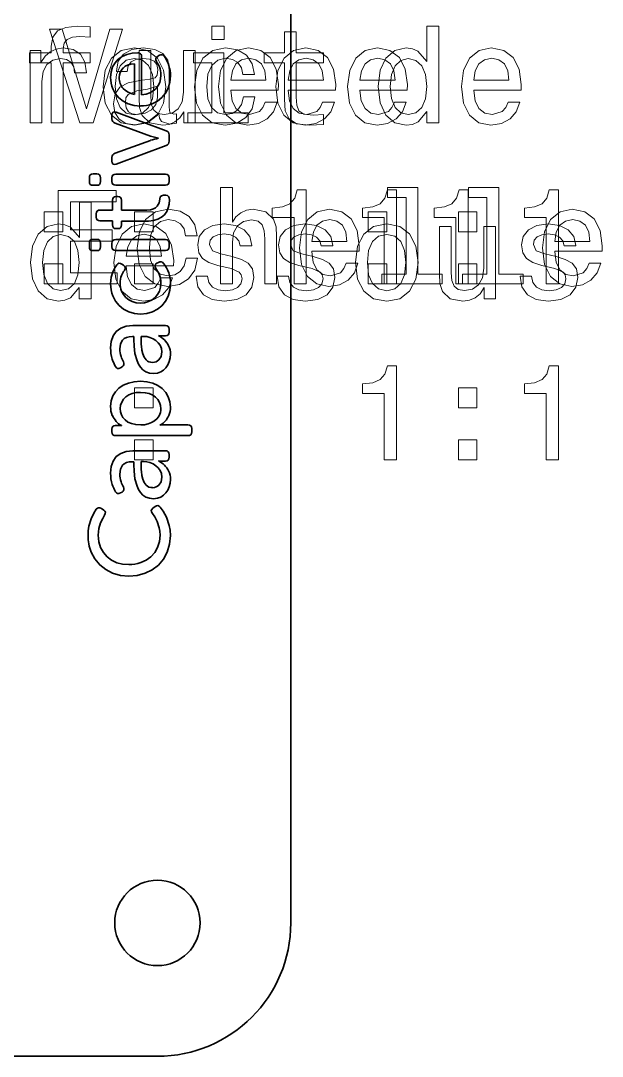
# Model space of a CAD drawing. Extents: x 321 to 857, y 218 to 648.
# Drawn here: x 448.67 to 470.47, y 289.08 to 327.9 of the extents above; entities that cross this region are included whole.
import ezdxf

# ---------------------------------------------------------------- set-up
doc = ezdxf.new("R2010")
doc.units = 0

msp = doc.modelspace()

# ---------------------------------------------------------------- linework, layer by layer
at = {"color": 7, "lineweight": 35}
for p, q in [((458.792, 294.079), (458.792, 359.839)), ((397.412, 289.079), (453.792, 289.079))]:
    msp.add_line(p, q, dxfattribs=at)
at = {"color": 7, "lineweight": 35, "ltscale": 0.035777}
msp.add_line((453.201, 326.556), (453.201, 325.125), dxfattribs=at)
at = {"color": 7, "lineweight": 35, "ltscale": 0.001846}
msp.add_line((453.802, 326.569), (453.866, 326.607), dxfattribs=at)
at = {"color": 7, "lineweight": 35, "ltscale": 0.02868}
msp.add_line((452.93, 325.142), (452.93, 326.29), dxfattribs=at)
at = {"color": 7, "lineweight": 35, "ltscale": 0.003591}
msp.add_line((452.087, 324.219), (452.087, 324.363), dxfattribs=at)
at = {"color": 7, "lineweight": 35, "ltscale": 0.049899}
msp.add_line((452.248, 324.473), (454.12, 323.779), dxfattribs=at)
at = {"color": 7, "lineweight": 35, "ltscale": 0.035456}
for p, q in [((453.535, 323.58), (452.202, 324.063)), ((452.202, 322.936), (453.535, 323.419))]:
    msp.add_line(p, q, dxfattribs=at)
at = {"color": 7, "lineweight": 35, "ltscale": 0.007548}
msp.add_line((453.828, 323.504), (453.535, 323.58), dxfattribs=at)
at = {"color": 7, "lineweight": 35, "ltscale": 0.000215149}
for p, q in [((453.828, 323.495), (453.828, 323.504)), ((453.9, 312.751), (453.9, 312.743))]:
    msp.add_line(p, q, dxfattribs=at)
at = {"color": 7, "lineweight": 35, "ltscale": 0.005925}
msp.add_line((454.23, 323.622), (454.23, 323.385), dxfattribs=at)
at = {"color": 7, "lineweight": 35, "ltscale": 0.049975}
msp.add_line((454.12, 323.229), (452.248, 322.526), dxfattribs=at)
at = {"color": 7, "lineweight": 35, "ltscale": 0.0036}
for p, q in [((452.087, 322.636), (452.087, 322.78)), ((451.241, 321.874), (451.241, 322.018)), ((451.66, 322.018), (451.66, 321.874)), ((451.241, 319.423), (451.241, 319.567)), ((451.66, 319.567), (451.66, 319.423))]:
    msp.add_line(p, q, dxfattribs=at)
at = {"color": 7, "lineweight": 35, "ltscale": 0.003497}
for p, q in [((451.381, 322.158), (451.52, 322.158)), ((451.52, 321.734), (451.381, 321.734)), ((451.381, 319.707), (451.52, 319.707)), ((451.52, 319.283), (451.381, 319.283))]:
    msp.add_line(p, q, dxfattribs=at)
at = {"color": 7, "lineweight": 35, "ltscale": 0.003281}
for p, q in [((452.087, 321.879), (452.087, 322.01)), ((454.23, 322.01), (454.23, 321.879)), ((452.087, 319.427), (452.087, 319.559)), ((454.23, 319.559), (454.23, 319.427)), ((455.076, 312.62), (455.076, 312.489))]:
    msp.add_line(p, q, dxfattribs=at)
at = {"color": 7, "lineweight": 35, "ltscale": 0.046561}
for p, q in [((452.227, 322.149), (454.09, 322.149)), ((454.09, 321.739), (452.227, 321.739)), ((452.227, 319.698), (454.09, 319.698)), ((454.09, 319.287), (452.227, 319.287))]:
    msp.add_line(p, q, dxfattribs=at)
at = {"color": 7, "lineweight": 35, "ltscale": 0.009311}
msp.add_line((452.109, 320.803), (452.109, 321.176), dxfattribs=at)
at = {"color": 7, "lineweight": 35, "ltscale": 0.001378}
for p, q in [((452.248, 321.316), (452.303, 321.316)), ((452.303, 320.109), (452.248, 320.109)), ((452.909, 316.066), (452.854, 316.066)), ((452.909, 311.371), (452.854, 311.371))]:
    msp.add_line(p, q, dxfattribs=at)
at = {"color": 7, "lineweight": 35, "ltscale": 0.009422}
msp.add_line((452.443, 321.18), (452.443, 320.803), dxfattribs=at)
at = {"color": 7, "lineweight": 35, "ltscale": 0.002222}
msp.add_line((454.018, 321.358), (454.107, 321.358), dxfattribs=at)
at = {"color": 7, "lineweight": 35, "ltscale": 0.011748}
for p, q in [((451.639, 320.803), (452.109, 320.803)), ((452.109, 320.401), (451.639, 320.401))]:
    msp.add_line(p, q, dxfattribs=at)
at = {"color": 7, "lineweight": 35, "ltscale": 0.023814}
msp.add_line((452.443, 320.803), (453.396, 320.803), dxfattribs=at)
at = {"color": 7, "lineweight": 35, "ltscale": 0.003075}
msp.add_line((451.499, 320.541), (451.499, 320.664), dxfattribs=at)
at = {"color": 7, "lineweight": 35, "ltscale": 0.003815}
msp.add_line((452.109, 320.249), (452.109, 320.401), dxfattribs=at)
at = {"color": 7, "lineweight": 35, "ltscale": 0.025407}
msp.add_line((453.459, 320.393), (452.443, 320.393), dxfattribs=at)
at = {"color": 7, "lineweight": 35, "ltscale": 0.003703}
msp.add_line((452.443, 320.393), (452.443, 320.245), dxfattribs=at)
at = {"color": 7, "lineweight": 35, "ltscale": 0.001913}
msp.add_line((452.456, 318.776), (452.52, 318.733), dxfattribs=at)
at = {"color": 7, "lineweight": 35, "ltscale": 0.001795}
msp.add_line((453.768, 318.81), (453.832, 318.843), dxfattribs=at)
at = {"color": 7, "lineweight": 35, "ltscale": 0.030369}
for p, q in [((452.875, 316.477), (454.09, 316.477)), ((452.875, 311.782), (454.09, 311.782))]:
    msp.add_line(p, q, dxfattribs=at)
at = {"color": 7, "lineweight": 35, "ltscale": 0.002756}
for p, q in [((452.909, 315.956), (452.909, 316.066)), ((452.909, 311.261), (452.909, 311.371))]:
    msp.add_line(p, q, dxfattribs=at)
at = {"color": 7, "lineweight": 35, "ltscale": 0.002325}
for p, q in [((453.273, 316.07), (453.18, 316.07)), ((453.273, 311.375), (453.18, 311.375))]:
    msp.add_line(p, q, dxfattribs=at)
at = {"color": 7, "lineweight": 35, "ltscale": 0.002748}
msp.add_line((453.18, 316.07), (453.18, 315.961), dxfattribs=at)
at = {"color": 7, "lineweight": 35, "ltscale": 0.003296}
for p, q in [((453.963, 316.092), (453.832, 316.104)), ((453.963, 311.397), (453.832, 311.409))]:
    msp.add_line(p, q, dxfattribs=at)
at = {"color": 7, "lineweight": 35, "ltscale": 0.000206757}
for p, q in [((453.832, 316.104), (453.832, 316.096)), ((452.448, 312.718), (452.448, 312.726)), ((453.832, 311.409), (453.832, 311.401))]:
    msp.add_line(p, q, dxfattribs=at)
at = {"color": 7, "lineweight": 35, "ltscale": 0.003169}
for p, q in [((454.09, 316.092), (453.963, 316.092)), ((454.09, 311.397), (453.963, 311.397))]:
    msp.add_line(p, q, dxfattribs=at)
at = {"color": 7, "lineweight": 35, "ltscale": 0.002644}
for p, q in [((454.23, 316.337), (454.23, 316.231)), ((454.23, 311.642), (454.23, 311.536))]:
    msp.add_line(p, q, dxfattribs=at)
at = {"color": 7, "lineweight": 35, "ltscale": 0.001704}
for p, q in [((452.469, 314.927), (452.409, 314.894)), ((452.469, 310.232), (452.409, 310.199))]:
    msp.add_line(p, q, dxfattribs=at)
at = {"color": 7, "lineweight": 35, "ltscale": 0.002438}
msp.add_line((452.087, 312.489), (452.087, 312.586), dxfattribs=at)
at = {"color": 7, "lineweight": 35, "ltscale": 0.003178}
msp.add_line((452.206, 312.726), (452.333, 312.726), dxfattribs=at)
at = {"color": 7, "lineweight": 35, "ltscale": 0.021274}
msp.add_line((454.086, 312.756), (454.937, 312.756), dxfattribs=at)
at = {"color": 7, "lineweight": 35, "ltscale": 0.067731}
msp.add_line((454.937, 312.349), (452.227, 312.349), dxfattribs=at)
at = {"color": 7, "lineweight": 35, "ltscale": 0.002747}
msp.add_line((453.18, 311.375), (453.18, 311.266), dxfattribs=at)
at = {"color": 7, "lineweight": 35, "ltscale": 0.002527}
msp.add_line((451.694, 309.615), (451.778, 309.56), dxfattribs=at)
at = {"color": 7, "lineweight": 35, "ltscale": 0.002639}
msp.add_line((453.62, 309.627), (453.705, 309.691), dxfattribs=at)
at = {"color": 7, "lineweight": 35, "ltscale": 0.004469}
msp.add_line((453.613, 289.079), (453.792, 289.079), dxfattribs=at)
at = {"color": 7, "lineweight": 13}
for points in [[(449.814, 326.319), (449.814, 324.079), (450.258, 324.079), (450.258, 326.319), (451.267, 326.319), (451.267, 326.697), (450.258, 326.697), (450.258, 326.863), (450.293, 327.065), (450.409, 327.201), (450.606, 327.282), (450.888, 327.312), (451.267, 327.292), (451.267, 327.675), (450.787, 327.7), (450.354, 327.655), (450.051, 327.519), (449.87, 327.282), (449.814, 326.944), (449.814, 326.697), (449.002, 326.697), (449.002, 326.319)], [(456.295, 327.7), (455.826, 327.7), (455.826, 327.196), (456.295, 327.196)], [(463.893, 324.498), (463.893, 324.079), (464.337, 324.079), (464.337, 327.7), (463.898, 327.7), (463.898, 326.374), (463.56, 326.757), (463.353, 326.848), (463.116, 326.883), (462.688, 326.783), (462.355, 326.5), (462.138, 326.046), (462.062, 325.436), (462.138, 324.826), (462.355, 324.367), (462.688, 324.079), (463.116, 323.984), (463.353, 324.019), (463.565, 324.11)], [(452.006, 327.584), (451.129, 324.604), (450.226, 327.584), (449.747, 327.584), (450.877, 324.079), (451.381, 324.079), (452.485, 327.584)], [(458.555, 326.319), (458.555, 324.962), (458.585, 324.523), (458.726, 324.221), (459.009, 324.044), (459.488, 323.984), (460.012, 324.009), (460.012, 324.392), (459.629, 324.362), (459.281, 324.402), (459.094, 324.528), (459.014, 324.74), (458.999, 325.038), (458.999, 326.319), (460.012, 326.319), (460.012, 326.697), (458.999, 326.697), (458.999, 327.489), (458.555, 327.489), (458.555, 326.697), (457.788, 326.697), (457.788, 326.319)], [(449.018, 324.079), (449.462, 324.079), (449.462, 325.628), (449.507, 326.001), (449.643, 326.268), (449.865, 326.43), (450.163, 326.485), (450.385, 326.45), (450.551, 326.349), (450.652, 326.177), (450.687, 325.945), (451.136, 325.945), (451.076, 326.354), (450.909, 326.646), (450.632, 326.823), (450.254, 326.883), (449.996, 326.843), (449.775, 326.742), (449.578, 326.571), (449.422, 326.339), (449.422, 326.788), (449.018, 326.788)], [(451.757, 325.431), (451.837, 324.816), (452.069, 324.362), (452.437, 324.079), (452.932, 323.984), (453.421, 324.079), (453.789, 324.357), (454.021, 324.811), (454.107, 325.431), (454.021, 326.046), (453.789, 326.505), (453.421, 326.783), (452.932, 326.883), (452.437, 326.783), (452.069, 326.5), (451.837, 326.046)], [(453.844, 324.432), (453.844, 324.417), (453.869, 324.246), (453.945, 324.125), (454.262, 324.029), (454.509, 324.069), (454.509, 324.412), (454.403, 324.397), (454.262, 324.463), (454.237, 324.664), (454.237, 326.066), (454.177, 326.425), (454, 326.677), (453.692, 326.828), (453.259, 326.883), (452.835, 326.823), (452.522, 326.651), (452.326, 326.384), (452.26, 326.031), (452.26, 326.001), (452.659, 326.001), (452.694, 326.213), (452.805, 326.364), (452.986, 326.455), (453.244, 326.49), (453.491, 326.465), (453.667, 326.389), (453.773, 326.258), (453.808, 326.077), (453.788, 325.865), (453.707, 325.759), (453.506, 325.708), (453.128, 325.668), (452.694, 325.577), (452.386, 325.416), (452.205, 325.164), (452.149, 324.791), (452.2, 324.458), (452.356, 324.211), (452.608, 324.054), (452.956, 323.999), (453.425, 324.105)], [(455.209, 326.788), (454.765, 326.788), (454.765, 325.224), (454.714, 324.861), (454.568, 324.599), (454.341, 324.438), (454.044, 324.387), (453.807, 324.427), (453.655, 324.548), (453.57, 324.755), (453.549, 325.048), (453.549, 326.788), (453.106, 326.788), (453.106, 325.007), (453.121, 324.649), (453.217, 324.352), (453.509, 324.079), (453.978, 323.984), (454.23, 324.019), (454.447, 324.11), (454.634, 324.266), (454.785, 324.493), (454.785, 324.079), (455.209, 324.079)], [(456.28, 324.453), (456.28, 326.697), (455.141, 326.697), (455.141, 326.319), (455.837, 326.319), (455.837, 324.453), (454.929, 324.453), (454.929, 324.079), (457.198, 324.079), (457.198, 324.453)], [(456.996, 325.89), (457.434, 325.89), (457.344, 326.293), (457.127, 326.611), (456.789, 326.808), (456.35, 326.883), (455.866, 326.783), (455.498, 326.5), (455.266, 326.041), (455.185, 325.426), (455.261, 324.816), (455.488, 324.362), (455.846, 324.079), (456.335, 323.984), (456.769, 324.059), (457.107, 324.271), (457.339, 324.604), (457.439, 325.048), (457.016, 325.048), (456.94, 324.765), (456.799, 324.553), (456.597, 324.422), (456.35, 324.382), (456.043, 324.448), (455.821, 324.649), (455.684, 324.977), (455.639, 325.441), (455.684, 325.895), (455.826, 326.223), (456.053, 326.425), (456.35, 326.495), (456.612, 326.45), (456.809, 326.334), (456.94, 326.142)], [(456.545, 325.305), (458.32, 325.305), (458.325, 325.512), (458.245, 326.092), (458.023, 326.525), (457.67, 326.788), (457.201, 326.883), (456.742, 326.783), (456.389, 326.5), (456.162, 326.041), (456.081, 325.436), (456.157, 324.816), (456.384, 324.362), (456.732, 324.079), (457.186, 323.984), (457.579, 324.049), (457.902, 324.221), (458.139, 324.493), (458.275, 324.856), (457.836, 324.856), (457.745, 324.654), (457.614, 324.503), (457.241, 324.382), (456.954, 324.438), (456.737, 324.614), (456.596, 324.901), (456.545, 325.29)], [(458.695, 325.305), (460.47, 325.305), (460.475, 325.512), (460.395, 326.092), (460.173, 326.525), (459.82, 326.788), (459.351, 326.883), (458.892, 326.783), (458.539, 326.5), (458.312, 326.041), (458.231, 325.436), (458.307, 324.816), (458.534, 324.362), (458.882, 324.079), (459.336, 323.984), (459.729, 324.049), (460.052, 324.221), (460.289, 324.493), (460.425, 324.856), (459.986, 324.856), (459.896, 324.654), (459.764, 324.503), (459.391, 324.382), (459.104, 324.438), (458.887, 324.614), (458.746, 324.901), (458.695, 325.29)], [(461.384, 325.305), (463.159, 325.305), (463.164, 325.512), (463.084, 326.092), (462.862, 326.525), (462.509, 326.788), (462.04, 326.883), (461.581, 326.783), (461.228, 326.5), (461.001, 326.041), (460.92, 325.436), (460.996, 324.816), (461.223, 324.362), (461.571, 324.079), (462.025, 323.984), (462.418, 324.049), (462.741, 324.221), (462.978, 324.493), (463.114, 324.856), (462.675, 324.856), (462.584, 324.654), (462.453, 324.503), (462.08, 324.382), (461.793, 324.438), (461.576, 324.614), (461.434, 324.901), (461.384, 325.29)], [(465.653, 325.305), (467.428, 325.305), (467.433, 325.512), (467.353, 326.092), (467.131, 326.525), (466.778, 326.788), (466.309, 326.883), (465.85, 326.783), (465.497, 326.5), (465.27, 326.041), (465.189, 325.436), (465.265, 324.816), (465.492, 324.362), (465.84, 324.079), (466.294, 323.984), (466.687, 324.049), (467.01, 324.221), (467.247, 324.493), (467.383, 324.856), (466.944, 324.856), (466.853, 324.654), (466.722, 324.503), (466.349, 324.382), (466.062, 324.438), (465.845, 324.614), (465.704, 324.901), (465.653, 325.29)], [(452.21, 325.436), (452.256, 325.89), (452.397, 326.218), (452.624, 326.419), (452.932, 326.49), (453.234, 326.419), (453.461, 326.223), (453.602, 325.89), (453.653, 325.436), (453.602, 324.977), (453.461, 324.644), (453.234, 324.443), (452.932, 324.377), (452.624, 324.443), (452.397, 324.644), (452.256, 324.977)], [(456.545, 325.678), (456.601, 326.026), (456.737, 326.283), (456.944, 326.44), (457.216, 326.495), (457.483, 326.44), (457.69, 326.283), (457.816, 326.026), (457.861, 325.678)], [(458.695, 325.678), (458.751, 326.026), (458.887, 326.283), (459.094, 326.44), (459.366, 326.495), (459.633, 326.44), (459.84, 326.283), (459.966, 326.026), (460.012, 325.678)], [(461.384, 325.678), (461.44, 326.026), (461.576, 326.283), (461.782, 326.44), (462.055, 326.495), (462.322, 326.44), (462.529, 326.283), (462.655, 326.026), (462.7, 325.678)], [(463.192, 326.485), (463.485, 326.414), (463.707, 326.218), (463.838, 325.89), (463.888, 325.436), (463.838, 324.977), (463.707, 324.649), (463.485, 324.448), (463.192, 324.382), (462.915, 324.448), (462.703, 324.649), (462.562, 324.982), (462.516, 325.436), (462.562, 325.885), (462.703, 326.213), (462.915, 326.414)], [(465.653, 325.678), (465.709, 326.026), (465.845, 326.283), (466.052, 326.44), (466.324, 326.495), (466.591, 326.44), (466.798, 326.283), (466.924, 326.026), (466.969, 325.678)], [(453.793, 325.028), (453.733, 324.765), (453.571, 324.564), (453.329, 324.432), (453.032, 324.387), (452.84, 324.412), (452.704, 324.493), (452.618, 324.634), (452.593, 324.831), (452.613, 325.007), (452.694, 325.133), (453.017, 325.275), (453.425, 325.335), (453.793, 325.456)], [(450.07, 318.033), (452.289, 318.033), (452.289, 318.456), (450.534, 318.456), (450.534, 319.641), (452.097, 319.641), (452.097, 320.06), (450.534, 320.06), (450.534, 321.109), (452.248, 321.109), (452.248, 321.533), (450.07, 321.533)], [(456.157, 318.033), (456.601, 318.033), (456.601, 319.596), (456.646, 319.954), (456.792, 320.216), (457.019, 320.378), (457.322, 320.438), (457.564, 320.388), (457.715, 320.252), (457.791, 320.025), (457.816, 319.722), (457.816, 318.033), (458.26, 318.033), (458.26, 319.813), (458.24, 320.171), (458.149, 320.468), (457.851, 320.741), (457.387, 320.837), (457.135, 320.801), (456.918, 320.706), (456.737, 320.554), (456.601, 320.347), (456.601, 321.654), (456.157, 321.654)], [(458.913, 318.033), (459.372, 318.033), (459.372, 321.558), (459.029, 321.558), (458.938, 321.25), (458.757, 321.043), (458.479, 320.922), (458.096, 320.882), (458.096, 320.524), (458.913, 320.524)], [(462.296, 318.033), (462.755, 318.033), (462.755, 321.558), (462.412, 321.558), (462.321, 321.25), (462.14, 321.043), (461.862, 320.922), (461.479, 320.882), (461.479, 320.524), (462.296, 320.524)], [(463.111, 321.28), (463.111, 318.406), (462.199, 318.406), (462.199, 318.033), (464.463, 318.033), (464.463, 318.406), (463.555, 318.406), (463.555, 321.654), (462.415, 321.654), (462.415, 321.28)], [(464.985, 318.033), (465.444, 318.033), (465.444, 321.558), (465.101, 321.558), (465.01, 321.25), (464.829, 321.043), (464.551, 320.922), (464.168, 320.882), (464.168, 320.524), (464.985, 320.524)], [(466.147, 321.28), (466.147, 318.406), (465.235, 318.406), (465.235, 318.033), (467.499, 318.033), (467.499, 318.406), (466.591, 318.406), (466.591, 321.654), (465.451, 321.654), (465.451, 321.28)], [(468.368, 318.033), (468.827, 318.033), (468.827, 321.558), (468.484, 321.558), (468.393, 321.25), (468.212, 321.043), (467.934, 320.922), (467.551, 320.882), (467.551, 320.524), (468.368, 320.524)], [(450.863, 317.902), (450.863, 317.483), (451.307, 317.483), (451.307, 321.104), (450.868, 321.104), (450.868, 319.778), (450.53, 320.161), (450.323, 320.252), (450.086, 320.287), (449.658, 320.186), (449.325, 319.904), (449.108, 319.45), (449.032, 318.84), (449.108, 318.23), (449.325, 317.771), (449.658, 317.483), (450.086, 317.387), (450.323, 317.423), (450.535, 317.513)], [(449.548, 319.989), (450.244, 319.989), (450.244, 320.741), (449.548, 320.741)], [(452.931, 319.989), (453.627, 319.989), (453.627, 320.741), (452.931, 320.741)], [(454.846, 319.843), (455.284, 319.843), (455.194, 320.247), (454.977, 320.564), (454.639, 320.761), (454.2, 320.837), (453.716, 320.736), (453.348, 320.453), (453.116, 319.994), (453.035, 319.379), (453.111, 318.769), (453.338, 318.315), (453.696, 318.033), (454.185, 317.937), (454.619, 318.012), (454.957, 318.224), (455.189, 318.557), (455.289, 319.001), (454.866, 319.001), (454.79, 318.718), (454.649, 318.507), (454.447, 318.376), (454.2, 318.335), (453.892, 318.401), (453.67, 318.602), (453.534, 318.93), (453.489, 319.394), (453.534, 319.848), (453.676, 320.176), (453.902, 320.378), (454.2, 320.448), (454.462, 320.403), (454.659, 320.287), (454.79, 320.095)], [(459.581, 319.258), (461.356, 319.258), (461.361, 319.465), (461.281, 320.045), (461.059, 320.479), (460.706, 320.741), (460.237, 320.837), (459.778, 320.736), (459.425, 320.453), (459.198, 319.994), (459.117, 319.389), (459.193, 318.769), (459.42, 318.315), (459.768, 318.033), (460.222, 317.937), (460.615, 318.002), (460.938, 318.174), (461.175, 318.446), (461.311, 318.809), (460.872, 318.809), (460.781, 318.608), (460.65, 318.456), (460.277, 318.335), (459.99, 318.391), (459.773, 318.567), (459.632, 318.855), (459.581, 319.243)], [(461.692, 319.989), (462.388, 319.989), (462.388, 320.741), (461.692, 320.741)], [(465.075, 319.989), (465.771, 319.989), (465.771, 320.741), (465.075, 320.741)], [(468.689, 319.258), (470.464, 319.258), (470.469, 319.465), (470.389, 320.045), (470.167, 320.479), (469.814, 320.741), (469.345, 320.837), (468.886, 320.736), (468.533, 320.453), (468.306, 319.994), (468.225, 319.389), (468.301, 318.769), (468.528, 318.315), (468.876, 318.033), (469.33, 317.937), (469.723, 318.002), (470.046, 318.174), (470.283, 318.446), (470.419, 318.809), (469.98, 318.809), (469.889, 318.608), (469.758, 318.456), (469.385, 318.335), (469.098, 318.391), (468.881, 318.567), (468.74, 318.855), (468.689, 319.243)], [(459.581, 319.631), (459.637, 319.979), (459.773, 320.236), (459.98, 320.393), (460.252, 320.448), (460.519, 320.393), (460.726, 320.236), (460.852, 319.979), (460.897, 319.631)], [(468.689, 319.631), (468.745, 319.979), (468.881, 320.236), (469.088, 320.393), (469.36, 320.448), (469.627, 320.393), (469.834, 320.236), (469.96, 319.979), (470.005, 319.631)], [(452.623, 318.709), (454.398, 318.709), (454.403, 318.915), (454.323, 319.495), (454.101, 319.929), (453.748, 320.191), (453.279, 320.287), (452.82, 320.186), (452.467, 319.904), (452.24, 319.445), (452.159, 318.84), (452.235, 318.22), (452.462, 317.766), (452.81, 317.483), (453.264, 317.387), (453.657, 317.453), (453.98, 317.624), (454.217, 317.897), (454.353, 318.26), (453.914, 318.26), (453.823, 318.058), (453.692, 317.907), (453.319, 317.786), (453.032, 317.841), (452.815, 318.018), (452.674, 318.305), (452.623, 318.694)], [(456.597, 319.062), (456.169, 319.163), (455.851, 319.279), (455.745, 319.516), (455.775, 319.682), (455.881, 319.803), (456.053, 319.879), (456.3, 319.909), (456.537, 319.879), (456.723, 319.788), (456.844, 319.652), (456.895, 319.47), (457.329, 319.47), (457.329, 319.48), (457.253, 319.808), (457.046, 320.065), (456.723, 320.227), (456.3, 320.287), (455.871, 320.227), (455.558, 320.06), (455.362, 319.813), (455.301, 319.501), (455.347, 319.198), (455.488, 318.986), (455.72, 318.835), (456.058, 318.729), (456.552, 318.608), (456.854, 318.482), (456.935, 318.381), (456.965, 318.23), (456.92, 318.043), (456.799, 317.902), (456.602, 317.811), (456.34, 317.781), (456.063, 317.811), (455.861, 317.917), (455.725, 318.088), (455.669, 318.325), (455.241, 318.325), (455.311, 317.922), (455.518, 317.629), (455.846, 317.453), (456.3, 317.387), (456.774, 317.453), (457.122, 317.629), (457.334, 317.912), (457.409, 318.28), (457.354, 318.598), (457.197, 318.815), (456.94, 318.956)], [(459.633, 319.062), (459.205, 319.163), (458.887, 319.279), (458.781, 319.516), (458.811, 319.682), (458.917, 319.803), (459.089, 319.879), (459.336, 319.909), (459.573, 319.879), (459.759, 319.788), (459.88, 319.652), (459.931, 319.47), (460.365, 319.47), (460.365, 319.48), (460.289, 319.808), (460.082, 320.065), (459.759, 320.227), (459.336, 320.287), (458.907, 320.227), (458.594, 320.06), (458.398, 319.813), (458.337, 319.501), (458.383, 319.198), (458.524, 318.986), (458.756, 318.835), (459.094, 318.729), (459.588, 318.608), (459.891, 318.482), (459.971, 318.381), (460.001, 318.23), (459.956, 318.043), (459.835, 317.902), (459.638, 317.811), (459.376, 317.781), (459.099, 317.811), (458.897, 317.917), (458.761, 318.088), (458.705, 318.325), (458.277, 318.325), (458.347, 317.922), (458.554, 317.629), (458.882, 317.453), (459.336, 317.387), (459.81, 317.453), (460.158, 317.629), (460.37, 317.912), (460.445, 318.28), (460.39, 318.598), (460.233, 318.815), (459.976, 318.956)], [(461.212, 318.835), (461.293, 318.22), (461.525, 317.766), (461.893, 317.483), (462.387, 317.387), (462.876, 317.483), (463.244, 317.761), (463.476, 318.214), (463.562, 318.835), (463.476, 319.45), (463.244, 319.909), (462.876, 320.186), (462.387, 320.287), (461.893, 320.186), (461.525, 319.904), (461.293, 319.45)], [(466.467, 320.191), (466.023, 320.191), (466.023, 318.628), (465.973, 318.265), (465.826, 318.003), (465.599, 317.841), (465.302, 317.791), (465.065, 317.831), (464.914, 317.952), (464.828, 318.159), (464.808, 318.452), (464.808, 320.191), (464.364, 320.191), (464.364, 318.411), (464.379, 318.053), (464.475, 317.756), (464.767, 317.483), (465.236, 317.387), (465.488, 317.423), (465.705, 317.513), (465.892, 317.67), (466.043, 317.897), (466.043, 317.483), (466.467, 317.483)], [(468.741, 319.062), (468.313, 319.163), (467.995, 319.279), (467.889, 319.516), (467.919, 319.682), (468.025, 319.803), (468.197, 319.879), (468.444, 319.909), (468.681, 319.879), (468.867, 319.788), (468.988, 319.652), (469.039, 319.47), (469.473, 319.47), (469.473, 319.48), (469.397, 319.808), (469.19, 320.065), (468.867, 320.227), (468.444, 320.287), (468.015, 320.227), (467.702, 320.06), (467.506, 319.813), (467.445, 319.501), (467.491, 319.198), (467.632, 318.986), (467.864, 318.835), (468.202, 318.729), (468.696, 318.608), (468.999, 318.482), (469.079, 318.381), (469.109, 318.23), (469.064, 318.043), (468.943, 317.902), (468.746, 317.811), (468.484, 317.781), (468.207, 317.811), (468.005, 317.917), (467.869, 318.088), (467.813, 318.325), (467.385, 318.325), (467.455, 317.922), (467.662, 317.629), (467.99, 317.453), (468.444, 317.387), (468.918, 317.453), (469.266, 317.629), (469.478, 317.912), (469.553, 318.28), (469.498, 318.598), (469.341, 318.815), (469.084, 318.956)], [(450.162, 319.889), (450.455, 319.818), (450.677, 319.622), (450.808, 319.294), (450.858, 318.84), (450.808, 318.381), (450.677, 318.053), (450.455, 317.851), (450.162, 317.786), (449.885, 317.851), (449.673, 318.053), (449.532, 318.386), (449.486, 318.84), (449.532, 319.289), (449.673, 319.616), (449.885, 319.818)], [(452.623, 319.082), (452.679, 319.43), (452.815, 319.687), (453.022, 319.843), (453.294, 319.899), (453.561, 319.843), (453.768, 319.687), (453.894, 319.43), (453.939, 319.082)], [(461.666, 318.84), (461.711, 319.294), (461.852, 319.622), (462.079, 319.823), (462.387, 319.894), (462.689, 319.823), (462.916, 319.627), (463.058, 319.294), (463.108, 318.84), (463.058, 318.381), (462.916, 318.048), (462.689, 317.846), (462.387, 317.781), (462.079, 317.846), (461.852, 318.048), (461.711, 318.381)], [(449.548, 318.033), (450.244, 318.033), (450.244, 318.784), (449.548, 318.784)], [(452.931, 318.033), (453.627, 318.033), (453.627, 318.784), (452.931, 318.784)], [(461.692, 318.033), (462.388, 318.033), (462.388, 318.784), (461.692, 318.784)], [(465.075, 318.033), (465.771, 318.033), (465.771, 318.784), (465.075, 318.784)], [(462.296, 311.436), (462.755, 311.436), (462.755, 314.962), (462.412, 314.962), (462.321, 314.654), (462.14, 314.447), (461.862, 314.326), (461.479, 314.286), (461.479, 313.928), (462.296, 313.928)], [(468.368, 311.436), (468.827, 311.436), (468.827, 314.962), (468.484, 314.962), (468.393, 314.654), (468.212, 314.447), (467.934, 314.326), (467.551, 314.286), (467.551, 313.928), (468.368, 313.928)], [(452.931, 313.393), (453.627, 313.393), (453.627, 314.145), (452.931, 314.145)], [(465.075, 313.393), (465.771, 313.393), (465.771, 314.145), (465.075, 314.145)], [(452.931, 311.436), (453.627, 311.436), (453.627, 312.188), (452.931, 312.188)], [(465.075, 311.436), (465.771, 311.436), (465.771, 312.188), (465.075, 312.188)]]:
    msp.add_lwpolyline(points, close=True, dxfattribs=at)
at = {"color": 7, "lineweight": 35}
for points in [[(452.037, 325.777), (452.056, 325.986), (452.113, 326.171), (452.204, 326.33), (452.325, 326.461), (452.473, 326.564), (452.646, 326.639), (452.842, 326.685), (453.057, 326.7)], [(453.866, 326.607), (453.919, 326.63), (453.969, 326.63), (454.014, 326.609), (454.052, 326.565)], [(452.93, 326.29), (452.791, 326.275), (452.67, 326.241), (452.579, 326.194), (452.502, 326.131)], [(453.201, 325.125), (453.365, 325.148), (453.51, 325.197), (453.635, 325.27), (453.739, 325.362), (453.82, 325.471), (453.878, 325.593), (453.913, 325.726), (453.925, 325.866)], [(454.28, 325.841), (454.258, 325.598), (454.194, 325.379), (454.091, 325.186), (453.956, 325.021), (453.793, 324.888), (453.601, 324.789)], [(453.159, 324.706), (452.916, 324.727), (452.697, 324.789), (452.505, 324.886), (452.344, 325.013), (452.214, 325.169), (452.117, 325.352)], [(452.509, 325.36), (452.592, 325.282), (452.689, 325.22), (452.802, 325.173), (452.93, 325.142)], [(452.087, 324.363), (452.099, 324.428), (452.132, 324.471), (452.183, 324.487), (452.248, 324.473)], [(452.248, 322.526), (452.183, 322.514), (452.132, 322.53), (452.099, 322.572), (452.087, 322.636)], [(451.241, 322.018), (451.25, 322.079), (451.276, 322.123), (451.32, 322.149), (451.381, 322.158)], [(451.381, 321.734), (451.32, 321.743), (451.276, 321.769), (451.25, 321.813), (451.241, 321.874)], [(451.52, 322.158), (451.581, 322.149), (451.625, 322.123), (451.651, 322.079), (451.66, 322.018)], [(451.66, 321.874), (451.651, 321.813), (451.625, 321.769), (451.581, 321.743), (451.52, 321.734)], [(452.087, 322.01), (452.096, 322.071), (452.122, 322.114), (452.166, 322.141), (452.227, 322.149)], [(452.227, 321.739), (452.166, 321.747), (452.122, 321.774), (452.096, 321.817), (452.087, 321.879)], [(454.09, 322.149), (454.151, 322.141), (454.195, 322.114), (454.221, 322.071), (454.23, 322.01)], [(454.23, 321.879), (454.221, 321.817), (454.195, 321.774), (454.151, 321.747), (454.09, 321.739)], [(452.109, 321.176), (452.118, 321.237), (452.144, 321.281), (452.187, 321.307), (452.248, 321.316)], [(452.303, 321.316), (452.365, 321.307), (452.408, 321.282), (452.434, 321.239), (452.443, 321.18)], [(453.396, 320.803), (453.533, 320.814), (453.641, 320.846), (453.724, 320.892), (453.785, 320.949), (453.855, 321.081), (453.878, 321.21)], [(454.247, 321.188), (454.235, 321.032), (454.2, 320.883), (454.141, 320.749), (454.056, 320.632), (453.946, 320.534), (453.81, 320.458), (453.649, 320.409), (453.459, 320.393)], [(453.878, 321.21), (453.899, 321.299), (453.941, 321.344), (454.018, 321.358)], [(454.107, 321.358), (454.168, 321.347), (454.212, 321.316), (454.238, 321.263), (454.247, 321.188)], [(451.499, 320.664), (451.508, 320.725), (451.534, 320.768), (451.578, 320.795), (451.639, 320.803)], [(451.639, 320.401), (451.578, 320.41), (451.534, 320.436), (451.508, 320.48), (451.499, 320.541)], [(452.248, 320.109), (452.187, 320.118), (452.144, 320.144), (452.118, 320.188), (452.109, 320.249)], [(452.443, 320.245), (452.434, 320.185), (452.408, 320.143), (452.365, 320.118), (452.303, 320.109)], [(451.241, 319.567), (451.25, 319.628), (451.276, 319.672), (451.32, 319.698), (451.381, 319.707)], [(451.52, 319.707), (451.581, 319.698), (451.625, 319.672), (451.651, 319.628), (451.66, 319.567)], [(452.087, 319.559), (452.096, 319.62), (452.122, 319.663), (452.166, 319.689), (452.227, 319.698)], [(454.09, 319.698), (454.151, 319.689), (454.195, 319.663), (454.221, 319.62), (454.23, 319.559)], [(451.381, 319.283), (451.32, 319.292), (451.276, 319.318), (451.25, 319.362), (451.241, 319.423)], [(451.66, 319.423), (451.651, 319.362), (451.625, 319.318), (451.581, 319.292), (451.52, 319.283)], [(452.227, 319.287), (452.166, 319.296), (452.122, 319.322), (452.096, 319.366), (452.087, 319.427)], [(454.23, 319.427), (454.221, 319.366), (454.195, 319.322), (454.151, 319.296), (454.09, 319.287)], [(452.265, 318.75), (452.304, 318.792), (452.35, 318.81), (452.402, 318.803), (452.456, 318.776)], [(453.73, 318.619), (453.704, 318.675), (453.702, 318.726), (453.723, 318.771), (453.768, 318.81)], [(453.832, 318.843), (453.886, 318.866), (453.935, 318.868), (453.979, 318.847), (454.018, 318.805)], [(452.037, 318.043), (452.06, 318.289), (452.117, 318.488), (452.191, 318.642), (452.265, 318.75)], [(452.52, 318.733), (452.561, 318.696), (452.581, 318.652), (452.578, 318.601), (452.553, 318.543)], [(453.154, 317.319), (453.313, 317.333), (453.459, 317.374), (453.59, 317.441), (453.703, 317.531), (453.795, 317.642), (453.866, 317.77), (453.91, 317.915), (453.925, 318.073)], [(454.28, 318.043), (454.259, 317.8), (454.196, 317.58), (454.095, 317.385), (453.961, 317.22), (453.797, 317.085), (453.605, 316.985), (453.391, 316.922), (453.159, 316.9)], [(452.449, 317.766), (452.518, 317.638), (452.608, 317.529), (452.72, 317.44), (452.85, 317.374), (452.995, 317.333), (453.154, 317.319)], [(453.159, 316.9), (452.929, 316.922), (452.716, 316.985), (452.525, 317.086), (452.361, 317.222), (452.226, 317.389), (452.124, 317.584)], [(452.037, 315.634), (452.061, 315.882), (452.132, 316.091), (452.25, 316.257), (452.415, 316.378), (452.623, 316.453), (452.875, 316.477)], [(454.09, 316.477), (454.151, 316.468), (454.195, 316.442), (454.221, 316.398), (454.23, 316.337)], [(452.854, 316.066), (452.733, 316.057), (452.632, 316.03), (452.549, 315.987), (452.485, 315.931), (452.439, 315.862), (452.407, 315.783), (452.384, 315.601)], [(453.954, 315.491), (453.939, 315.619), (453.893, 315.734), (453.822, 315.833), (453.732, 315.916), (453.627, 315.982), (453.512, 316.03), (453.392, 316.06), (453.273, 316.07)], [(454.23, 316.231), (454.221, 316.17), (454.195, 316.127), (454.151, 316.1), (454.09, 316.092)], [(453.645, 314.678), (453.491, 314.694), (453.36, 314.741), (453.249, 314.815), (453.159, 314.91), (453.085, 315.023), (453.027, 315.15), (452.951, 315.427), (452.917, 315.708), (452.909, 315.956)], [(453.19, 315.698), (453.209, 315.553), (453.243, 315.414), (453.297, 315.29), (453.372, 315.185)], [(454.28, 315.397), (454.27, 315.26), (454.238, 315.126), (454.186, 315.004), (454.113, 314.896), (454.022, 314.806), (453.914, 314.737), (453.789, 314.693), (453.645, 314.678)], [(453.847, 315.192), (453.927, 315.316), (453.954, 315.491)], [(452.409, 314.894), (452.35, 314.871), (452.298, 314.871), (452.254, 314.894), (452.219, 314.94)], [(452.037, 313.446), (452.058, 313.651), (452.119, 313.835), (452.218, 313.996), (452.35, 314.131), (452.513, 314.24), (452.704, 314.32), (452.92, 314.369), (453.159, 314.386)], [(453.159, 314.386), (453.401, 314.367), (453.62, 314.313), (453.812, 314.227), (453.974, 314.11), (454.104, 313.967), (454.2, 313.801), (454.26, 313.616), (454.28, 313.416)], [(453.163, 313.971), (452.997, 313.959), (452.847, 313.926), (452.717, 313.873), (452.606, 313.801), (452.518, 313.713), (452.452, 313.609), (452.41, 313.492), (452.397, 313.365)], [(453.925, 313.353), (453.912, 313.476), (453.874, 313.592), (453.812, 313.697), (453.726, 313.788), (453.617, 313.864), (453.487, 313.922), (453.335, 313.958), (453.163, 313.971)], [(452.397, 313.365), (452.408, 313.246), (452.441, 313.132), (452.498, 313.028), (452.579, 312.935), (452.685, 312.858), (452.818, 312.798), (452.978, 312.76), (453.167, 312.747)], [(453.167, 312.747), (453.309, 312.757), (453.447, 312.787), (453.574, 312.836), (453.688, 312.904), (453.784, 312.989), (453.859, 313.092)], [(453.9, 312.743), (453.95, 312.747), (454.086, 312.756)], [(452.037, 310.939), (452.061, 311.187), (452.132, 311.396), (452.25, 311.562), (452.415, 311.683), (452.623, 311.758), (452.875, 311.782)], [(454.09, 311.782), (454.151, 311.773), (454.195, 311.747), (454.221, 311.703), (454.23, 311.642)], [(453.954, 310.796), (453.939, 310.924), (453.893, 311.039), (453.822, 311.138), (453.732, 311.221), (453.627, 311.287), (453.512, 311.335), (453.392, 311.365), (453.273, 311.375)], [(454.23, 311.536), (454.221, 311.475), (454.195, 311.432), (454.151, 311.406), (454.09, 311.397)], [(452.854, 311.371), (452.733, 311.362), (452.632, 311.335), (452.549, 311.292), (452.485, 311.236), (452.439, 311.167), (452.407, 311.088), (452.384, 310.906)], [(453.645, 309.983), (453.491, 309.999), (453.36, 310.046), (453.249, 310.12), (453.159, 310.216), (453.085, 310.328), (453.027, 310.455), (452.951, 310.732), (452.917, 311.013), (452.909, 311.261)], [(453.19, 311.003), (453.209, 310.858), (453.243, 310.719), (453.297, 310.595), (453.372, 310.491)], [(454.28, 310.702), (454.27, 310.565), (454.238, 310.431), (454.186, 310.309), (454.113, 310.201), (454.022, 310.111), (453.914, 310.042), (453.789, 309.998), (453.645, 309.983)], [(453.847, 310.497), (453.927, 310.621), (453.954, 310.796)], [(452.409, 310.199), (452.35, 310.176), (452.298, 310.176), (452.254, 310.199), (452.219, 310.245)], [(451.19, 308.599), (451.199, 308.781), (451.224, 308.948), (451.304, 309.229), (451.404, 309.443), (451.499, 309.589)], [(451.499, 309.589), (451.54, 309.627), (451.586, 309.644), (451.637, 309.64), (451.694, 309.615)], [(453.603, 309.432), (453.571, 309.488), (453.563, 309.538), (453.579, 309.585), (453.62, 309.627)], [(453.9, 309.67), (454.012, 309.515), (454.137, 309.286), (454.238, 308.982), (454.27, 308.802), (454.28, 308.607)], [(451.813, 309.365), (451.74, 309.246), (451.662, 309.079), (451.601, 308.867), (451.575, 308.616)], [(453.895, 308.62), (453.887, 308.763), (453.863, 308.895), (453.787, 309.126), (453.692, 309.306), (453.603, 309.432)], [(451.575, 308.616), (451.598, 308.368), (451.664, 308.15), (451.769, 307.961), (451.908, 307.803), (452.076, 307.676), (452.27, 307.585), (452.484, 307.529), (452.714, 307.511)], [(454.28, 308.607), (454.25, 308.276), (454.16, 307.978), (454.017, 307.717), (453.828, 307.496), (453.598, 307.318), (453.332, 307.187), (453.037, 307.106), (452.718, 307.079)], [(453.167, 307.587), (453.369, 307.68), (453.544, 307.807), (453.689, 307.966), (453.8, 308.156), (453.871, 308.375), (453.895, 308.62)], [(452.718, 307.079), (452.404, 307.107), (452.113, 307.191), (451.852, 307.325), (451.628, 307.504), (451.445, 307.725), (451.307, 307.985)]]:
    msp.add_lwpolyline(points, dxfattribs=at)
msp.add_circle((453.792, 294.079), 1.6, dxfattribs=at)
for centre, radius, start, end in [((453.06, 326.558), 0.142, 45.7235, 91.0591), ((453.064, 326.561), 0.136, 357.8163, 46.3063), ((453.013, 325.839), 1.267, 0.0559, 34.9217), ((452.863, 325.779), 0.504, 135.6558, 181.1236), ((452.927, 325.793), 1.015, 22.1215, 35.2508), ((453.154, 325.886), 0.77, 358.5169, 22.0549), ((453.153, 325.767), 1.116, 179.4532, 201.8277), ((452.957, 325.756), 0.598, 178.7911, 221.4452), ((453.168, 325.885), 1.178, 269.5231, 291.5445), ((452.238, 324.21), 0.151, 176.3114, 256.0546), ((454.081, 321.914), 1.601, 99.1039, 109.9221), ((454.079, 323.634), 0.15, 355.5796, 74.3526), ((454.079, 323.374), 0.15, 285.5628, 4.5051), ((452.238, 322.79), 0.15, 103.8488, 183.6858), ((453.07, 318.054), 1.21, 359.4976, 38.3996), ((453.744, 317.766), 1.422, 146.9075, 155.5689), ((452.694, 317.863), 1.283, 25.0011, 36.1285), ((453.176, 318.097), 0.748, 358.1399, 24.3384), ((453.227, 318.029), 1.189, 179.3107, 201.9665), ((453.071, 318.084), 0.678, 156.4995, 181.6013), ((453.159, 318.056), 0.767, 179.2999, 202.2043), ((453.451, 315.328), 0.857, 45.092, 63.6314), ((456.787, 315.974), 3.607, 180.216, 184.3869), ((453.406, 315.309), 0.903, 27.0374, 43.9598), ((453.6, 315.422), 0.68, 357.9262, 25.9475), ((453.281, 315.603), 1.244, 178.5434, 198.247), ((453.2, 315.586), 0.816, 178.96, 199.4005), ((453.661, 315.748), 1.304, 199.397, 208.9065), ((453.915, 315.834), 1.918, 198.8666, 207.7721), ((453.605, 315.432), 0.34, 271.1547, 315.1756), ((452.828, 313.417), 0.791, 177.9286, 203.264), ((453.417, 313.34), 0.507, 330.7045, 1.4054), ((453.554, 313.389), 0.726, 336.9053, 2.1109), ((452.95, 313.487), 0.929, 204.2625, 220.5792), ((453.451, 313.45), 0.844, 319.2281, 335.8355), ((452.724, 313.294), 0.632, 220.5774, 244.0282), ((452.316, 311.745), 0.981, 82.2839, 88.9855), ((453.631, 313.292), 0.604, 296.4158, 319.437), ((453.451, 310.633), 0.857, 45.092, 63.6314), ((456.787, 311.279), 3.607, 180.216, 184.3869), ((453.406, 310.614), 0.903, 27.0374, 43.9598), ((453.6, 310.727), 0.68, 357.9262, 25.9475), ((453.281, 310.908), 1.244, 178.5434, 198.247), ((453.2, 310.891), 0.816, 178.96, 199.4005), ((453.661, 311.053), 1.304, 199.397, 208.9065), ((453.915, 311.139), 1.918, 198.8666, 207.7721), ((453.605, 310.737), 0.34, 271.1547, 315.1756), ((452.772, 308.578), 1.581, 179.2642, 202.0513), ((452.72, 308.866), 1.355, 269.7593, 289.2695), ((453.792, 294.079), 5, 270, 360)]:
    msp.add_arc(centre, radius, start, end, dxfattribs=at)
for centre, major_axis, ratio, start_param, end_param in [((467.391, 321.749), (13.655, -4.749), 0.082811, 3.067884, 3.231129), ((437.347, 319.959), (15.188, -4.956), 0.082715, 6.213068, 6.362234), ((478.966, 353.379), (-25.546, -38.234), 0.07794, 6.265582, 6.335483), ((472.503, 288.691), (20.375, -24.011), 0.053238, 3.096446, 3.204249), ((440.843, 298.977), (14.201, 13.742), 0.07023, 6.21533, 6.355635), ((480.553, 340.815), (-28.431, -28.431), 0.049627, 6.233599, 6.332772), ((447.945, 319.48), (7.096, -7.096), 0.09952, 6.183991, 6.382379), ((437.347, 315.264), (15.188, -4.956), 0.082715, 6.213068, 6.362234), ((478.966, 348.684), (-25.546, -38.234), 0.07794, 6.265582, 6.335483), ((438.056, 305.717), (13.784, 3.767), 0.083891, 6.193173, 6.357499), ((451.077, 281.044), (-2.728, -28.682), 0.06055, 3.084597, 3.197069)]:
    msp.add_ellipse(centre, major_axis=major_axis, ratio=ratio, start_param=start_param, end_param=end_param, dxfattribs=at)

doc.saveas('drawing.dxf')
